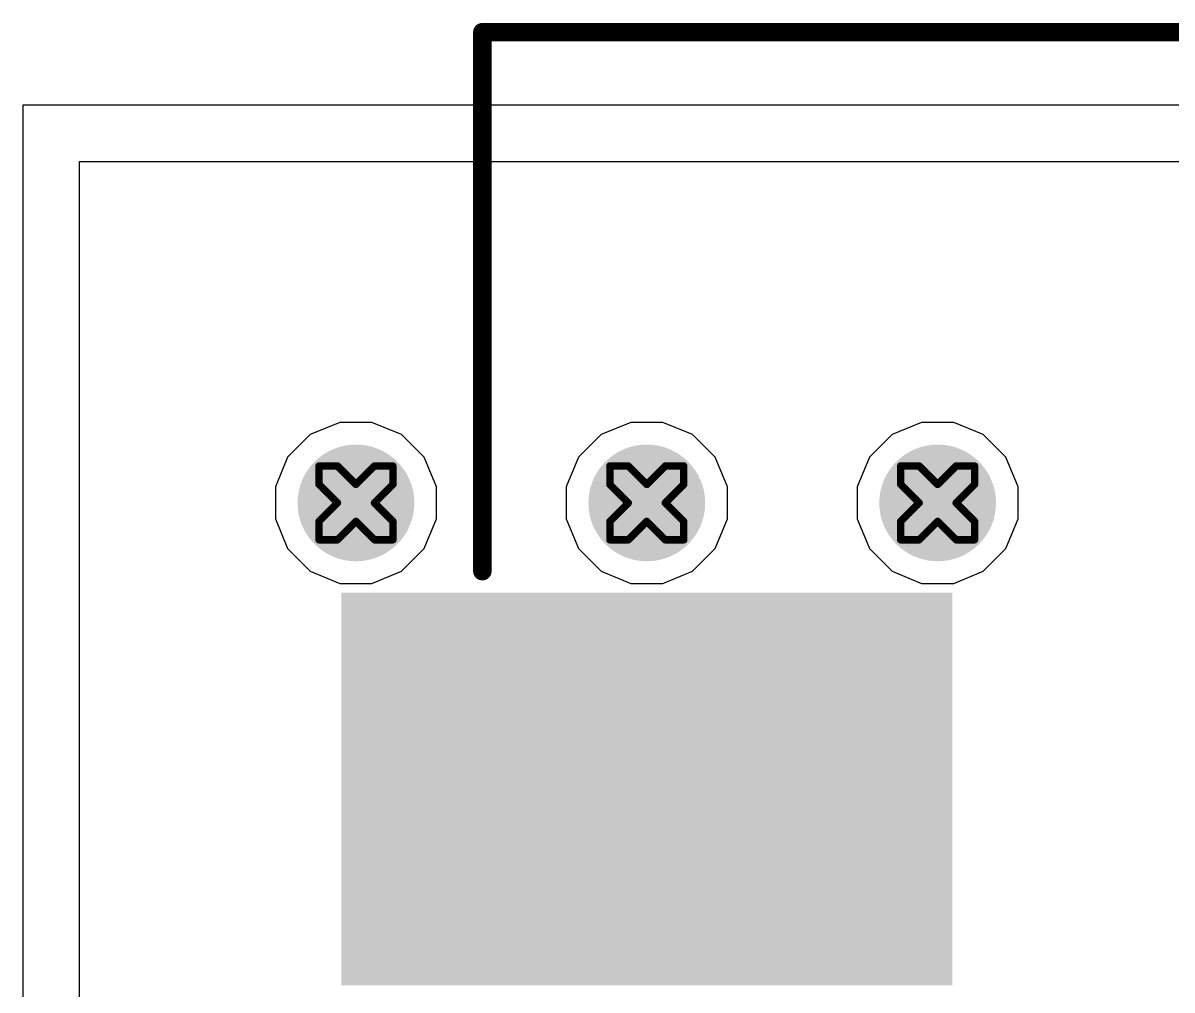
# Model space of a CAD drawing. Header units: inches. Extents: x 0 to 5379, y 0 to 5429.
# Drawn here: x 211.31 to 219.21, y 180.35 to 187 of the extents above; entities that cross this region are included whole.
import ezdxf

# ---------------------------------------------------------------- set-up
doc = ezdxf.new("R2010")
doc.units = ezdxf.units.IN
for name, color, linetype in [('Bottom Layer', 5, 'Continuous'), ('Bottom Solder', 6, 'Continuous'), ('Drill Drawing', 1, 'Continuous'), ('GND01', 16, 'Continuous'), ('GND02', 76, 'Continuous'), ('PWR', 156, 'Continuous'), ('SIG 01', 90, 'Continuous'), ('Top Layer', 1, 'Continuous'), ('Top Overlay', 2, 'Continuous'), ('Top Paste', 8, 'Continuous'), ('Top Solder', 216, 'Continuous'), ('Via Holes', 16, 'Continuous')]:
    doc.layers.add(name, color=color, linetype=linetype)

# ---------------------------------------------------------------- blocks, each defined once
blk = doc.blocks.new('UCD_220_F_10__D___1092')
at = {"layer": 'Top Layer'}
blk.add_hatch(color=1, dxfattribs=at).paths.add_polyline_path([(2, 1.25), (6, 1.25), (6, -1.25), (2, -1.25)])
at = {"layer": 'Top Paste'}
blk.add_hatch(color=8, dxfattribs=at).paths.add_polyline_path([(2, 1.25), (6, 1.25), (6, -1.25), (2, -1.25)])
at = {"layer": 'Top Solder'}
blk.add_hatch(color=216, dxfattribs=at).paths.add_polyline_path([(1.8984, 1.3516), (6.1016, 1.3516), (6.1016, -1.3516), (1.8984, -1.3516)])
at = {"layer": 'Top Overlay'}
for points in [[(5.1308, -1.4986, 0.127, 0.127, 0), (5.1308, -5.207, 0.127, 0.127, 0)], [(5.1308, -5.207, 0.127, 0.127, 0), (-3.6322, -5.207, 0.127, 0.127, 0)]]:
    blk.add_lwpolyline(points, format="xyseb", dxfattribs=at)
for points in [[(5.0991, -1.4986, 0.0635, 0.0635, 1), (5.1626, -1.4986, 0.0635, 0.0635, 1)], [(5.0991, -5.207, 0.0635, 0.0635, 1), (5.1626, -5.207, 0.0635, 0.0635, 1)], [(5.0991, -5.207, 0.0635, 0.0635, 1), (5.1626, -5.207, 0.0635, 0.0635, 1)]]:
    blk.add_lwpolyline(points, format="xyseb", close=True, dxfattribs=at)

msp = doc.modelspace()

# ---------------------------------------------------------------- hatches: boundary and pattern name
at = {"layer": 'Bottom Layer'}
h = msp.add_hatch(color=5, dxfattribs=at)
edge = h.paths.add_edge_path()
edge.add_arc((213.597, 183.697), 0.3, 0, 360)
h = msp.add_hatch(color=5, dxfattribs=at)
edge = h.paths.add_edge_path()
edge.add_arc((215.597, 183.697), 0.3, 0, 360)
h = msp.add_hatch(color=5, dxfattribs=at)
edge = h.paths.add_edge_path()
edge.add_arc((217.597, 183.697), 0.3, 0, 360)
at = {"layer": 'Bottom Solder'}
h = msp.add_hatch(color=6, dxfattribs=at)
edge = h.paths.add_edge_path()
edge.add_arc((213.597, 183.697), 0.4016, 0, 360)
h = msp.add_hatch(color=6, dxfattribs=at)
edge = h.paths.add_edge_path()
edge.add_arc((215.597, 183.697), 0.4016, 0, 360)
h = msp.add_hatch(color=6, dxfattribs=at)
edge = h.paths.add_edge_path()
edge.add_arc((217.597, 183.697), 0.4016, 0, 360)
at = {"layer": 'GND01'}
h = msp.add_hatch(color=16, dxfattribs=at)
edge = h.paths.add_edge_path()
edge.add_arc((213.597, 183.697), 0.3, 0, 360)
h = msp.add_hatch(color=16, dxfattribs=at)
edge = h.paths.add_edge_path()
edge.add_arc((215.597, 183.697), 0.3, 0, 360)
h = msp.add_hatch(color=16, dxfattribs=at)
edge = h.paths.add_edge_path()
edge.add_arc((217.597, 183.697), 0.3, 0, 360)
at = {"layer": 'GND02'}
h = msp.add_hatch(color=76, dxfattribs=at)
edge = h.paths.add_edge_path()
edge.add_arc((213.597, 183.697), 0.3, 0, 360)
h = msp.add_hatch(color=76, dxfattribs=at)
edge = h.paths.add_edge_path()
edge.add_arc((215.597, 183.697), 0.3, 0, 360)
h = msp.add_hatch(color=76, dxfattribs=at)
edge = h.paths.add_edge_path()
edge.add_arc((217.597, 183.697), 0.3, 0, 360)
at = {"layer": 'PWR'}
h = msp.add_hatch(color=156, dxfattribs=at)
edge = h.paths.add_edge_path()
edge.add_arc((213.597, 183.697), 0.3, 0, 360)
h = msp.add_hatch(color=156, dxfattribs=at)
edge = h.paths.add_edge_path()
edge.add_arc((215.597, 183.697), 0.3, 0, 360)
h = msp.add_hatch(color=156, dxfattribs=at)
edge = h.paths.add_edge_path()
edge.add_arc((217.597, 183.697), 0.3, 0, 360)
at = {"layer": 'SIG 01'}
h = msp.add_hatch(color=90, dxfattribs=at)
edge = h.paths.add_edge_path()
edge.add_arc((213.597, 183.697), 0.3, 0, 360)
h = msp.add_hatch(color=90, dxfattribs=at)
edge = h.paths.add_edge_path()
edge.add_arc((215.597, 183.697), 0.3, 0, 360)
h = msp.add_hatch(color=90, dxfattribs=at)
edge = h.paths.add_edge_path()
edge.add_arc((217.597, 183.697), 0.3, 0, 360)
at = {"layer": 'Top Layer'}
h = msp.add_hatch(color=1, dxfattribs=at)
edge = h.paths.add_edge_path()
edge.add_arc((213.597, 183.697), 0.3, 0, 360)
h = msp.add_hatch(color=1, dxfattribs=at)
edge = h.paths.add_edge_path()
edge.add_arc((215.597, 183.697), 0.3, 0, 360)
h = msp.add_hatch(color=1, dxfattribs=at)
edge = h.paths.add_edge_path()
edge.add_arc((217.597, 183.697), 0.3, 0, 360)
at = {"layer": 'Top Solder'}
h = msp.add_hatch(color=216, dxfattribs=at)
edge = h.paths.add_edge_path()
edge.add_arc((213.597, 183.697), 0.4016, 0, 360)
h = msp.add_hatch(color=216, dxfattribs=at)
edge = h.paths.add_edge_path()
edge.add_arc((215.597, 183.697), 0.4016, 0, 360)
h = msp.add_hatch(color=216, dxfattribs=at)
edge = h.paths.add_edge_path()
edge.add_arc((217.597, 183.697), 0.4016, 0, 360)
at = {"layer": 'Via Holes'}
h = msp.add_hatch(color=7, dxfattribs=at)
edge = h.paths.add_edge_path()
edge.add_arc((213.597, 183.697), 0.15, 0, 360)
h = msp.add_hatch(color=7, dxfattribs=at)
edge = h.paths.add_edge_path()
edge.add_arc((215.597, 183.697), 0.15, 0, 360)
h = msp.add_hatch(color=7, dxfattribs=at)
edge = h.paths.add_edge_path()
edge.add_arc((217.597, 183.697), 0.15, 0, 360)

# ---------------------------------------------------------------- linework, layer by layer
at = {"layer": 'Drill Drawing'}
for points in [[(213.343, 183.824, 0.0508, 0.0508, 0), (213.343, 183.951, 0.0508, 0.0508, 0)], [(213.343, 183.951, 0.0508, 0.0508, 0), (213.47, 183.951, 0.0508, 0.0508, 0)], [(213.47, 183.951, 0.0508, 0.0508, 0), (213.597, 183.824, 0.0508, 0.0508, 0)], [(213.597, 183.824, 0.0508, 0.0508, 0), (213.724, 183.951, 0.0508, 0.0508, 0)], [(213.724, 183.951, 0.0508, 0.0508, 0), (213.851, 183.951, 0.0508, 0.0508, 0)], [(213.851, 183.824, 0.0508, 0.0508, 0), (213.851, 183.951, 0.0508, 0.0508, 0)], [(215.343, 183.824, 0.0508, 0.0508, 0), (215.343, 183.951, 0.0508, 0.0508, 0)], [(215.343, 183.951, 0.0508, 0.0508, 0), (215.47, 183.951, 0.0508, 0.0508, 0)], [(215.47, 183.951, 0.0508, 0.0508, 0), (215.597, 183.824, 0.0508, 0.0508, 0)], [(215.597, 183.824, 0.0508, 0.0508, 0), (215.724, 183.951, 0.0508, 0.0508, 0)], [(215.724, 183.951, 0.0508, 0.0508, 0), (215.851, 183.951, 0.0508, 0.0508, 0)], [(215.851, 183.824, 0.0508, 0.0508, 0), (215.851, 183.951, 0.0508, 0.0508, 0)], [(217.343, 183.824, 0.0508, 0.0508, 0), (217.343, 183.951, 0.0508, 0.0508, 0)], [(217.343, 183.951, 0.0508, 0.0508, 0), (217.47, 183.951, 0.0508, 0.0508, 0)], [(217.47, 183.951, 0.0508, 0.0508, 0), (217.597, 183.824, 0.0508, 0.0508, 0)], [(217.597, 183.824, 0.0508, 0.0508, 0), (217.724, 183.951, 0.0508, 0.0508, 0)], [(217.724, 183.951, 0.0508, 0.0508, 0), (217.851, 183.951, 0.0508, 0.0508, 0)], [(217.851, 183.824, 0.0508, 0.0508, 0), (217.851, 183.951, 0.0508, 0.0508, 0)], [(213.343, 183.824, 0.0508, 0.0508, 0), (213.47, 183.697, 0.0508, 0.0508, 0)], [(213.724, 183.697, 0.0508, 0.0508, 0), (213.851, 183.824, 0.0508, 0.0508, 0)], [(215.343, 183.824, 0.0508, 0.0508, 0), (215.47, 183.697, 0.0508, 0.0508, 0)], [(215.724, 183.697, 0.0508, 0.0508, 0), (215.851, 183.824, 0.0508, 0.0508, 0)], [(217.343, 183.824, 0.0508, 0.0508, 0), (217.47, 183.697, 0.0508, 0.0508, 0)], [(217.724, 183.697, 0.0508, 0.0508, 0), (217.851, 183.824, 0.0508, 0.0508, 0)], [(213.343, 183.57, 0.0508, 0.0508, 0), (213.47, 183.697, 0.0508, 0.0508, 0)], [(213.724, 183.697, 0.0508, 0.0508, 0), (213.851, 183.57, 0.0508, 0.0508, 0)], [(215.343, 183.57, 0.0508, 0.0508, 0), (215.47, 183.697, 0.0508, 0.0508, 0)], [(215.724, 183.697, 0.0508, 0.0508, 0), (215.851, 183.57, 0.0508, 0.0508, 0)], [(217.343, 183.57, 0.0508, 0.0508, 0), (217.47, 183.697, 0.0508, 0.0508, 0)], [(217.724, 183.697, 0.0508, 0.0508, 0), (217.851, 183.57, 0.0508, 0.0508, 0)], [(213.343, 183.443, 0.0508, 0.0508, 0), (213.343, 183.57, 0.0508, 0.0508, 0)], [(213.47, 183.443, 0.0508, 0.0508, 0), (213.597, 183.57, 0.0508, 0.0508, 0)], [(213.597, 183.57, 0.0508, 0.0508, 0), (213.724, 183.443, 0.0508, 0.0508, 0)], [(213.851, 183.443, 0.0508, 0.0508, 0), (213.851, 183.57, 0.0508, 0.0508, 0)], [(215.343, 183.443, 0.0508, 0.0508, 0), (215.343, 183.57, 0.0508, 0.0508, 0)], [(215.47, 183.443, 0.0508, 0.0508, 0), (215.597, 183.57, 0.0508, 0.0508, 0)], [(215.597, 183.57, 0.0508, 0.0508, 0), (215.724, 183.443, 0.0508, 0.0508, 0)], [(215.851, 183.443, 0.0508, 0.0508, 0), (215.851, 183.57, 0.0508, 0.0508, 0)], [(217.343, 183.443, 0.0508, 0.0508, 0), (217.343, 183.57, 0.0508, 0.0508, 0)], [(217.47, 183.443, 0.0508, 0.0508, 0), (217.597, 183.57, 0.0508, 0.0508, 0)], [(217.597, 183.57, 0.0508, 0.0508, 0), (217.724, 183.443, 0.0508, 0.0508, 0)], [(217.851, 183.443, 0.0508, 0.0508, 0), (217.851, 183.57, 0.0508, 0.0508, 0)], [(213.343, 183.443, 0.0508, 0.0508, 0), (213.47, 183.443, 0.0508, 0.0508, 0)], [(213.724, 183.443, 0.0508, 0.0508, 0), (213.851, 183.443, 0.0508, 0.0508, 0)], [(215.343, 183.443, 0.0508, 0.0508, 0), (215.47, 183.443, 0.0508, 0.0508, 0)], [(215.724, 183.443, 0.0508, 0.0508, 0), (215.851, 183.443, 0.0508, 0.0508, 0)], [(217.343, 183.443, 0.0508, 0.0508, 0), (217.47, 183.443, 0.0508, 0.0508, 0)], [(217.724, 183.443, 0.0508, 0.0508, 0), (217.851, 183.443, 0.0508, 0.0508, 0)]]:
    msp.add_lwpolyline(points, format="xyseb", dxfattribs=at)
for points in [[(213.3303, 183.951, 0.0254, 0.0254, 1), (213.3557, 183.951, 0.0254, 0.0254, 1)], [(213.3303, 183.951, 0.0254, 0.0254, 1), (213.3557, 183.951, 0.0254, 0.0254, 1)], [(213.4573, 183.951, 0.0254, 0.0254, 1), (213.4827, 183.951, 0.0254, 0.0254, 1)], [(213.4573, 183.951, 0.0254, 0.0254, 1), (213.4827, 183.951, 0.0254, 0.0254, 1)], [(213.7113, 183.951, 0.0254, 0.0254, 1), (213.7367, 183.951, 0.0254, 0.0254, 1)], [(213.7113, 183.951, 0.0254, 0.0254, 1), (213.7367, 183.951, 0.0254, 0.0254, 1)], [(213.8383, 183.951, 0.0254, 0.0254, 1), (213.8637, 183.951, 0.0254, 0.0254, 1)], [(213.8383, 183.951, 0.0254, 0.0254, 1), (213.8637, 183.951, 0.0254, 0.0254, 1)], [(215.3303, 183.951, 0.0254, 0.0254, 1), (215.3557, 183.951, 0.0254, 0.0254, 1)], [(215.3303, 183.951, 0.0254, 0.0254, 1), (215.3557, 183.951, 0.0254, 0.0254, 1)], [(215.4573, 183.951, 0.0254, 0.0254, 1), (215.4827, 183.951, 0.0254, 0.0254, 1)], [(215.4573, 183.951, 0.0254, 0.0254, 1), (215.4827, 183.951, 0.0254, 0.0254, 1)], [(215.7113, 183.951, 0.0254, 0.0254, 1), (215.7367, 183.951, 0.0254, 0.0254, 1)], [(215.7113, 183.951, 0.0254, 0.0254, 1), (215.7367, 183.951, 0.0254, 0.0254, 1)], [(215.8383, 183.951, 0.0254, 0.0254, 1), (215.8637, 183.951, 0.0254, 0.0254, 1)], [(215.8383, 183.951, 0.0254, 0.0254, 1), (215.8637, 183.951, 0.0254, 0.0254, 1)], [(217.3303, 183.951, 0.0254, 0.0254, 1), (217.3557, 183.951, 0.0254, 0.0254, 1)], [(217.3303, 183.951, 0.0254, 0.0254, 1), (217.3557, 183.951, 0.0254, 0.0254, 1)], [(217.4573, 183.951, 0.0254, 0.0254, 1), (217.4827, 183.951, 0.0254, 0.0254, 1)], [(217.4573, 183.951, 0.0254, 0.0254, 1), (217.4827, 183.951, 0.0254, 0.0254, 1)], [(217.7113, 183.951, 0.0254, 0.0254, 1), (217.7367, 183.951, 0.0254, 0.0254, 1)], [(217.7113, 183.951, 0.0254, 0.0254, 1), (217.7367, 183.951, 0.0254, 0.0254, 1)], [(217.8383, 183.951, 0.0254, 0.0254, 1), (217.8637, 183.951, 0.0254, 0.0254, 1)], [(217.8383, 183.951, 0.0254, 0.0254, 1), (217.8637, 183.951, 0.0254, 0.0254, 1)], [(213.3303, 183.824, 0.0254, 0.0254, 1), (213.3557, 183.824, 0.0254, 0.0254, 1)], [(213.3303, 183.824, 0.0254, 0.0254, 1), (213.3557, 183.824, 0.0254, 0.0254, 1)], [(213.5843, 183.824, 0.0254, 0.0254, 1), (213.6097, 183.824, 0.0254, 0.0254, 1)], [(213.5843, 183.824, 0.0254, 0.0254, 1), (213.6097, 183.824, 0.0254, 0.0254, 1)], [(213.8383, 183.824, 0.0254, 0.0254, 1), (213.8637, 183.824, 0.0254, 0.0254, 1)], [(213.8383, 183.824, 0.0254, 0.0254, 1), (213.8637, 183.824, 0.0254, 0.0254, 1)], [(215.3303, 183.824, 0.0254, 0.0254, 1), (215.3557, 183.824, 0.0254, 0.0254, 1)], [(215.3303, 183.824, 0.0254, 0.0254, 1), (215.3557, 183.824, 0.0254, 0.0254, 1)], [(215.5843, 183.824, 0.0254, 0.0254, 1), (215.6097, 183.824, 0.0254, 0.0254, 1)], [(215.5843, 183.824, 0.0254, 0.0254, 1), (215.6097, 183.824, 0.0254, 0.0254, 1)], [(215.8383, 183.824, 0.0254, 0.0254, 1), (215.8637, 183.824, 0.0254, 0.0254, 1)], [(215.8383, 183.824, 0.0254, 0.0254, 1), (215.8637, 183.824, 0.0254, 0.0254, 1)], [(217.3303, 183.824, 0.0254, 0.0254, 1), (217.3557, 183.824, 0.0254, 0.0254, 1)], [(217.3303, 183.824, 0.0254, 0.0254, 1), (217.3557, 183.824, 0.0254, 0.0254, 1)], [(217.5843, 183.824, 0.0254, 0.0254, 1), (217.6097, 183.824, 0.0254, 0.0254, 1)], [(217.5843, 183.824, 0.0254, 0.0254, 1), (217.6097, 183.824, 0.0254, 0.0254, 1)], [(217.8383, 183.824, 0.0254, 0.0254, 1), (217.8637, 183.824, 0.0254, 0.0254, 1)], [(217.8383, 183.824, 0.0254, 0.0254, 1), (217.8637, 183.824, 0.0254, 0.0254, 1)], [(213.4573, 183.697, 0.0254, 0.0254, 1), (213.4827, 183.697, 0.0254, 0.0254, 1)], [(213.4573, 183.697, 0.0254, 0.0254, 1), (213.4827, 183.697, 0.0254, 0.0254, 1)], [(213.7113, 183.697, 0.0254, 0.0254, 1), (213.7367, 183.697, 0.0254, 0.0254, 1)], [(213.7113, 183.697, 0.0254, 0.0254, 1), (213.7367, 183.697, 0.0254, 0.0254, 1)], [(215.4573, 183.697, 0.0254, 0.0254, 1), (215.4827, 183.697, 0.0254, 0.0254, 1)], [(215.4573, 183.697, 0.0254, 0.0254, 1), (215.4827, 183.697, 0.0254, 0.0254, 1)], [(215.7113, 183.697, 0.0254, 0.0254, 1), (215.7367, 183.697, 0.0254, 0.0254, 1)], [(215.7113, 183.697, 0.0254, 0.0254, 1), (215.7367, 183.697, 0.0254, 0.0254, 1)], [(217.4573, 183.697, 0.0254, 0.0254, 1), (217.4827, 183.697, 0.0254, 0.0254, 1)], [(217.4573, 183.697, 0.0254, 0.0254, 1), (217.4827, 183.697, 0.0254, 0.0254, 1)], [(217.7113, 183.697, 0.0254, 0.0254, 1), (217.7367, 183.697, 0.0254, 0.0254, 1)], [(217.7113, 183.697, 0.0254, 0.0254, 1), (217.7367, 183.697, 0.0254, 0.0254, 1)], [(213.3303, 183.57, 0.0254, 0.0254, 1), (213.3557, 183.57, 0.0254, 0.0254, 1)], [(213.3303, 183.57, 0.0254, 0.0254, 1), (213.3557, 183.57, 0.0254, 0.0254, 1)], [(213.5843, 183.57, 0.0254, 0.0254, 1), (213.6097, 183.57, 0.0254, 0.0254, 1)], [(213.5843, 183.57, 0.0254, 0.0254, 1), (213.6097, 183.57, 0.0254, 0.0254, 1)], [(213.8383, 183.57, 0.0254, 0.0254, 1), (213.8637, 183.57, 0.0254, 0.0254, 1)], [(213.8383, 183.57, 0.0254, 0.0254, 1), (213.8637, 183.57, 0.0254, 0.0254, 1)], [(215.3303, 183.57, 0.0254, 0.0254, 1), (215.3557, 183.57, 0.0254, 0.0254, 1)], [(215.3303, 183.57, 0.0254, 0.0254, 1), (215.3557, 183.57, 0.0254, 0.0254, 1)], [(215.5843, 183.57, 0.0254, 0.0254, 1), (215.6097, 183.57, 0.0254, 0.0254, 1)], [(215.5843, 183.57, 0.0254, 0.0254, 1), (215.6097, 183.57, 0.0254, 0.0254, 1)], [(215.8383, 183.57, 0.0254, 0.0254, 1), (215.8637, 183.57, 0.0254, 0.0254, 1)], [(215.8383, 183.57, 0.0254, 0.0254, 1), (215.8637, 183.57, 0.0254, 0.0254, 1)], [(217.3303, 183.57, 0.0254, 0.0254, 1), (217.3557, 183.57, 0.0254, 0.0254, 1)], [(217.3303, 183.57, 0.0254, 0.0254, 1), (217.3557, 183.57, 0.0254, 0.0254, 1)], [(217.5843, 183.57, 0.0254, 0.0254, 1), (217.6097, 183.57, 0.0254, 0.0254, 1)], [(217.5843, 183.57, 0.0254, 0.0254, 1), (217.6097, 183.57, 0.0254, 0.0254, 1)], [(217.8383, 183.57, 0.0254, 0.0254, 1), (217.8637, 183.57, 0.0254, 0.0254, 1)], [(217.8383, 183.57, 0.0254, 0.0254, 1), (217.8637, 183.57, 0.0254, 0.0254, 1)], [(213.3303, 183.443, 0.0254, 0.0254, 1), (213.3557, 183.443, 0.0254, 0.0254, 1)], [(213.3303, 183.443, 0.0254, 0.0254, 1), (213.3557, 183.443, 0.0254, 0.0254, 1)], [(213.4573, 183.443, 0.0254, 0.0254, 1), (213.4827, 183.443, 0.0254, 0.0254, 1)], [(213.4573, 183.443, 0.0254, 0.0254, 1), (213.4827, 183.443, 0.0254, 0.0254, 1)], [(213.7113, 183.443, 0.0254, 0.0254, 1), (213.7367, 183.443, 0.0254, 0.0254, 1)], [(213.7113, 183.443, 0.0254, 0.0254, 1), (213.7367, 183.443, 0.0254, 0.0254, 1)], [(213.8383, 183.443, 0.0254, 0.0254, 1), (213.8637, 183.443, 0.0254, 0.0254, 1)], [(213.8383, 183.443, 0.0254, 0.0254, 1), (213.8637, 183.443, 0.0254, 0.0254, 1)], [(215.3303, 183.443, 0.0254, 0.0254, 1), (215.3557, 183.443, 0.0254, 0.0254, 1)], [(215.3303, 183.443, 0.0254, 0.0254, 1), (215.3557, 183.443, 0.0254, 0.0254, 1)], [(215.4573, 183.443, 0.0254, 0.0254, 1), (215.4827, 183.443, 0.0254, 0.0254, 1)], [(215.4573, 183.443, 0.0254, 0.0254, 1), (215.4827, 183.443, 0.0254, 0.0254, 1)], [(215.7113, 183.443, 0.0254, 0.0254, 1), (215.7367, 183.443, 0.0254, 0.0254, 1)], [(215.7113, 183.443, 0.0254, 0.0254, 1), (215.7367, 183.443, 0.0254, 0.0254, 1)], [(215.8383, 183.443, 0.0254, 0.0254, 1), (215.8637, 183.443, 0.0254, 0.0254, 1)], [(215.8383, 183.443, 0.0254, 0.0254, 1), (215.8637, 183.443, 0.0254, 0.0254, 1)], [(217.3303, 183.443, 0.0254, 0.0254, 1), (217.3557, 183.443, 0.0254, 0.0254, 1)], [(217.3303, 183.443, 0.0254, 0.0254, 1), (217.3557, 183.443, 0.0254, 0.0254, 1)], [(217.4573, 183.443, 0.0254, 0.0254, 1), (217.4827, 183.443, 0.0254, 0.0254, 1)], [(217.4573, 183.443, 0.0254, 0.0254, 1), (217.4827, 183.443, 0.0254, 0.0254, 1)], [(217.7113, 183.443, 0.0254, 0.0254, 1), (217.7367, 183.443, 0.0254, 0.0254, 1)], [(217.7113, 183.443, 0.0254, 0.0254, 1), (217.7367, 183.443, 0.0254, 0.0254, 1)], [(217.8383, 183.443, 0.0254, 0.0254, 1), (217.8637, 183.443, 0.0254, 0.0254, 1)], [(217.8383, 183.443, 0.0254, 0.0254, 1), (217.8637, 183.443, 0.0254, 0.0254, 1)]]:
    msp.add_lwpolyline(points, format="xyseb", close=True, dxfattribs=at)
at = {"layer": 'PWR'}
for p, q in [((213.4868, 184.251), (213.2831, 184.1667)), ((213.7072, 184.251), (213.4868, 184.251)), ((213.9108, 184.1667), (213.7072, 184.251)), ((215.4868, 184.251), (215.2831, 184.1667)), ((215.7072, 184.251), (215.4868, 184.251)), ((215.9108, 184.1667), (215.7072, 184.251)), ((217.4868, 184.251), (217.2831, 184.1667)), ((217.7072, 184.251), (217.4868, 184.251)), ((217.9108, 184.1667), (217.7072, 184.251)), ((213.2831, 184.1667), (213.1273, 184.0108)), ((214.0666, 184.0108), (213.9108, 184.1667)), ((215.2831, 184.1667), (215.1273, 184.0108)), ((216.0666, 184.0108), (215.9108, 184.1667)), ((217.2831, 184.1667), (217.1273, 184.0108)), ((218.0666, 184.0108), (217.9108, 184.1667)), ((213.1273, 184.0108), (213.043, 183.8072)), ((214.151, 183.8072), (214.0666, 184.0108)), ((215.1273, 184.0108), (215.043, 183.8072)), ((216.151, 183.8072), (216.0666, 184.0108)), ((217.1273, 184.0108), (217.043, 183.8072)), ((218.151, 183.8072), (218.0666, 184.0108)), ((213.043, 183.8072), (213.043, 183.5868)), ((214.151, 183.5868), (214.151, 183.8072)), ((215.043, 183.8072), (215.043, 183.5868)), ((216.151, 183.5868), (216.151, 183.8072)), ((217.043, 183.8072), (217.043, 183.5868)), ((218.151, 183.5868), (218.151, 183.8072)), ((213.043, 183.5868), (213.1273, 183.3832)), ((214.0666, 183.3832), (214.151, 183.5868)), ((215.043, 183.5868), (215.1273, 183.3832)), ((216.0666, 183.3832), (216.151, 183.5868)), ((217.043, 183.5868), (217.1273, 183.3832)), ((218.0666, 183.3832), (218.151, 183.5868)), ((213.1273, 183.3832), (213.2831, 183.2274)), ((213.9108, 183.2274), (214.0666, 183.3832)), ((215.1273, 183.3832), (215.2831, 183.2274)), ((215.9108, 183.2274), (216.0666, 183.3832)), ((217.1273, 183.3832), (217.2831, 183.2274)), ((217.9108, 183.2274), (218.0666, 183.3832)), ((213.2831, 183.2274), (213.4868, 183.143)), ((213.7072, 183.143), (213.9108, 183.2274)), ((215.2831, 183.2274), (215.4868, 183.143)), ((215.7072, 183.143), (215.9108, 183.2274)), ((217.2831, 183.2274), (217.4868, 183.143)), ((217.7072, 183.143), (217.9108, 183.2274)), ((213.4868, 183.143), (213.7072, 183.143)), ((215.4868, 183.143), (215.7072, 183.143)), ((217.4868, 183.143), (217.7072, 183.143))]:
    msp.add_line(p, q, dxfattribs=at)
at = {"layer": 'Top Layer'}
for p, q in [((222.4833, 186.4343), (211.3073, 186.4343)), ((211.3073, 186.4343), (211.3073, 155.738)), ((211.6957, 155.738), (211.6957, 186.0459)), ((211.6957, 186.0459), (222.4833, 186.0459))]:
    msp.add_line(p, q, dxfattribs=at)

# ---------------------------------------------------------------- block references
at = {"rotation": 180}
msp.add_blockref('UCD_220_F_10__D___1092', (219.597, 181.7286), dxfattribs=at)

doc.saveas('drawing.dxf')
